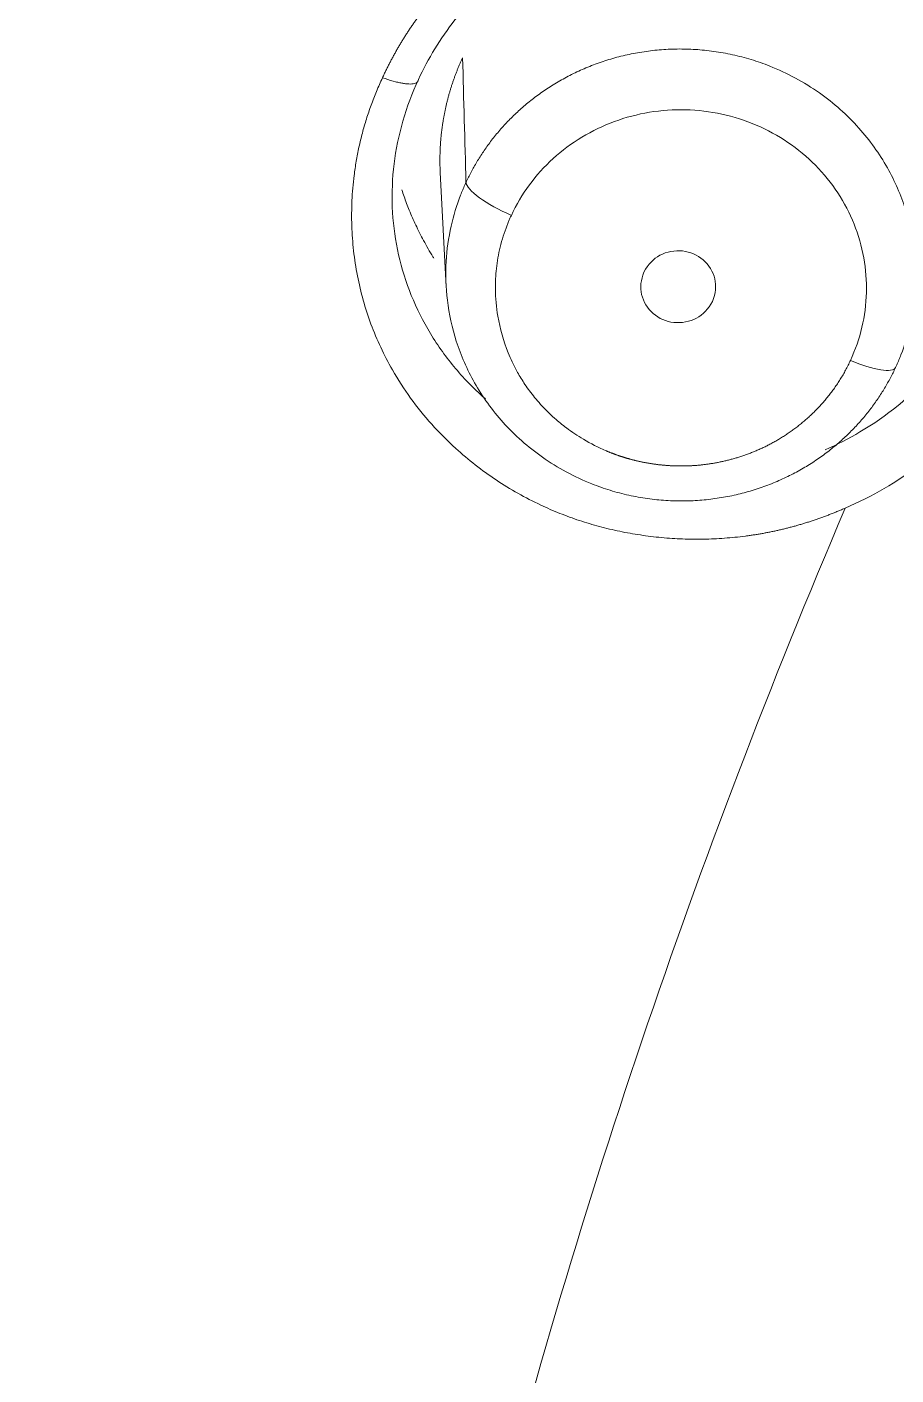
# Model space of a CAD drawing. Extents: x 19821 to 22981, y -91 to 2224.
# Drawn here: x 20695.73 to 20700.98, y 1225.26 to 1233.41 of the extents above; entities that cross this region are included whole.
import ezdxf

# ---------------------------------------------------------------- set-up
doc = ezdxf.new("R2010")
doc.units = 0
doc.header["$LTSCALE"] = 10
doc.header["$MEASUREMENT"] = 0
doc.layers.add('1', color=7, linetype='CONTINUOUS')

msp = doc.modelspace()

# ---------------------------------------------------------------- linework, layer by layer
at = {"layer": '1', "color": 7, "linetype": 'Continuous', "lineweight": 18}
msp.add_line((20698.22799545639, 1232.530837747306), (20698.26313262884, 1231.83898664115), dxfattribs=at)
for centre, major_axis, ratio, start_param, end_param in [((20744.93100807942, 1212.861490430494), (62.57703589943, 0), 0.9612616959385202, 0, 3.141593206878729), ((20744.93100807943, 1212.246531548563), (-60.5, 0), 0.9612616959383173, 4.724169612251052, 7.00419662665931), ((20744.93100807943, 1212.384350226471), (60, 0), 0.9612616959383171, 1.582576958661259, 4.712388980393005), ((20744.93100807943, 1212.38435022647), (-59.925, 0), 0.9612616959389093, 4.712388980389392, 7.853981633982278), ((20698.65780755958, 1232.353806701235), (-0.2720511223172434, 0.1264328799768918), 0.2516911950785576, 0.1247847068659615, 1.686668205719775), ((20700.70710903674, 1231.4767282213), (0.2720518944942044, -0.1264311880425938), 0.2516416530744522, 4.8293765508757, 6.286641089470141)]:
    msp.add_ellipse(centre, major_axis=major_axis, ratio=ratio, start_param=start_param, end_param=end_param, dxfattribs=at)
at = {"layer": '1', "color": 7, "linetype": 'Continuous', "lineweight": 13}
for centre, major_axis, ratio, start_param, end_param in [((20744.93100807943, 1212.541177986808), (61.96284250743, 0), 0.9612616959383171, 1.570796326802691, 3.141592647531509), ((20744.93100807943, 1212.246531548563), (59.42499999999999, 0), 0.9612616959383172, 1.570796326802691, 4.701939975494236), ((20744.93100807943, 1212.246531548563), (57.94795379563, 0), 0.9612616959383172, 1.579186643142856, 4.712388980392483), ((20744.93100807943, 1212.291039360163), (57.40309474942, 0), 0.9612616959383172, 1.579486275239783, 4.712388980392482), ((20744.93100807943, 1213.073443616014), (-47.825, 0), 0.9612616959383175, 5.894370573422886, 6.043681145326874)]:
    msp.add_ellipse(centre, major_axis=major_axis, ratio=ratio, start_param=start_param, end_param=end_param, dxfattribs=at)
at = {"layer": '1', "color": 7, "linetype": 'Continuous', "lineweight": 18}
for points, knots in [([(20682.03188459967, 1218.028408042423), (20682.0319240288, 1219.263179307572), (20682.07134584237, 1220.482656676591), (20682.22303321739, 1222.886397508442), (20682.33529288177, 1224.070731137838), (20682.62661943629, 1226.400766504216), (20682.80568740777, 1227.546453768173), (20683.22457949674, 1229.796158502802), (20683.46440721433, 1230.900179141207), (20683.99880660579, 1233.064124083599), (20684.2933811072, 1234.124048742788), (20684.93135193244, 1236.197916469751), (20685.27474796447, 1237.211860842949), (20686.00456604845, 1239.192386171128), (20686.39098516573, 1240.158969461545), (20687.20123063581, 1242.043889381438), (20687.62505324238, 1242.962233761729), (20688.50469335566, 1244.750340326461), (20688.96050566919, 1245.620103371965), (20689.898905779, 1247.3110301575), (20690.38149079482, 1248.132196556392), (20691.36846070501, 1249.726264826994), (20691.87284544986, 1250.499167932349), (20692.89868910233, 1251.997342632421), (20693.42015108784, 1252.722613802301), (20694.47568728922, 1254.126422589249), (20695.00976580965, 1254.804958691369), (20696.08634557818, 1256.116424898036), (20696.62884987619, 1256.749354507706), (20697.7183640497, 1257.970928607381), (20698.26537233285, 1258.559574067441), (20699.08652937575, 1259.410442260114), (20699.49727175536, 1259.827854163514), (20699.97619366156, 1260.301058874929), (20700.21551740628, 1260.534251033559), (20700.33513656939, 1260.649998804121), (20700.39493443175, 1260.707661145108), (20700.42483030346, 1260.736439496312), (20700.43977745827, 1260.75081547545), (20700.44725083839, 1260.758000166948), (20700.45098747888, 1260.761591688311), (20700.4528557867, 1260.763387242913), (20700.4537899375, 1260.764284968697), (20700.45425701212, 1260.764733818709), (20700.45445718679, 1260.764926180241), (20700.45459063654, 1260.765054420648), (20700.45463417054, 1260.765096255174), (20701.92790264037, 1262.180841552097), (20703.47212799616, 1263.523880782744), (20706.68628057617, 1266.053132936569), (20708.35618801137, 1267.23933036376), (20711.80420306485, 1269.444761103732), (20713.58230250544, 1270.463989532082), (20717.22841661029, 1272.326982462369), (20719.09640614094, 1273.170731617189), (20722.90346895692, 1274.675980867764), (20724.84257519055, 1275.337490626224), (20728.77273021462, 1276.473879831797), (20730.76376163694, 1276.948745411129), (20734.77824841011, 1277.709091325952), (20736.8016982929, 1277.994563302012), (20740.86150861721, 1278.375075176216), (20742.89786382754, 1278.470105881076), (20744.93100898635, 1278.470237001844)], [0, 0, 0, 0, 0.03125000000024419, 0.03125000000024419, 0.06250000000048839, 0.06250000000048839, 0.09375000000073258, 0.09375000000073258, 0.1250000000009767, 0.1250000000009767, 0.1562500000012209, 0.1562500000012209, 0.1875000000014651, 0.1875000000014651, 0.2187500000017093, 0.2187500000017093, 0.2500000000019535, 0.2500000000019535, 0.2812500000021977, 0.2812500000021977, 0.3125000000024419, 0.3125000000024419, 0.3437500000026861, 0.3437500000026861, 0.3750000000029302, 0.3750000000029302, 0.4062500000031744, 0.4062500000031744, 0.4375000000034186, 0.4375000000034186, 0.4687500000036628, 0.4687500000036628, 0.4843750000037849, 0.4921875000038459, 0.4960937500038763, 0.4980468750038917, 0.4990234375038993, 0.4995117187539029, 0.4997558593789049, 0.4998779296914058, 0.499938964847656, 0.4999694824257812, 0.4999847412148437, 0.4999923706093749, 0.4999961853066406, 0.4999961853066406, 0.5000000000039063, 0.5000000000039063, 0.562500000003418, 0.562500000003418, 0.6250000000029298, 0.6250000000029298, 0.6875000000024415, 0.6875000000024415, 0.7500000000019531, 0.7500000000019531, 0.8125000000014648, 0.8125000000014648, 0.8750000000009766, 0.8750000000009766, 0.9375000000004883, 0.9375000000004883, 1, 1, 1, 1]), ([(20697.87903949201, 1233.103455949683), (20697.88244288206, 1233.110744474714), (20697.88923472714, 1233.125289540666), (20697.89969913246, 1233.14694753252), (20697.91033729832, 1233.168426230788), (20697.92117019343, 1233.18971758491), (20697.93219187567, 1233.210823407552), (20697.94340357239, 1233.231742884051), (20697.95480460672, 1233.252475897948), (20697.96639481367, 1233.273022145459), (20697.97817389671, 1233.293381371295), (20697.99014159914, 1233.313553305843), (20698.00229765841, 1233.333537681894), (20698.01464181832, 1233.353334230181), (20698.02717382572, 1233.37294268056), (20698.03989343142, 1233.392362761693), (20698.05280038992, 1233.411594201127), (20698.06589445947, 1233.430636725265), (20698.07917540203, 1233.449490059394), (20698.09264298336, 1233.468153927593), (20698.10629697267, 1233.486628053055), (20698.1201371438, 1233.504912156898), (20698.13416327084, 1233.523005962576), (20698.14837514439, 1233.540909179489), (20698.16277251095, 1233.558621563947), (20698.17735529839, 1233.576142692365), (20698.19212277695, 1233.593472805216), (20698.21974457341, 1233.625126804259), (20698.26160622128, 1233.670680965824), (20698.31959515815, 1233.729171573139), (20698.38098351474, 1233.786717339104), (20698.46745808466, 1233.86223531681), (20698.58131626586, 1233.951969370568), (20698.70867594695, 1234.039095076595), (20698.82301057344, 1234.107948938196), (20698.92211583782, 1234.161118145423), (20699.02282960388, 1234.208828596175), (20699.12514912795, 1234.251050381992), (20699.229052972, 1234.287796936197), (20699.33959852427, 1234.320485247483), (20699.45669710977, 1234.348369561311), (20699.58020853496, 1234.370602310902), (20699.70473138165, 1234.385823701735), (20699.83025252104, 1234.394050520274), (20699.96634730649, 1234.395415162183), (20700.11170932437, 1234.387873690217), (20700.26468468099, 1234.368830426273), (20700.41434577362, 1234.338969186096), (20700.56179960033, 1234.298081318779), (20700.70619484186, 1234.246154682217), (20700.84650694209, 1234.182948252869), (20700.98092452747, 1234.109284612099), (20701.11050027442, 1234.024513492561), (20701.23418754741, 1233.929529823797), (20701.35063974874, 1233.82487477399), (20701.45772060943, 1233.712226259554), (20701.53239116613, 1233.620241709754), (20701.58069782892, 1233.554172587068), (20701.60660423369, 1233.516883014814), (20701.63158153223, 1233.479033321662), (20701.65562886404, 1233.440622858371), (20701.67874853786, 1233.401654143029), (20701.70094205009, 1233.362128708085), (20701.7222111978, 1233.322048227443), (20701.7425576022, 1233.281414157915), (20701.76198350088, 1233.240228046946), (20701.78048904303, 1233.198490657498), (20701.79808235501, 1233.156205174083), (20701.8147417951, 1233.113365195292), (20701.83055765416, 1233.06999980881), (20701.84029409173, 1233.040744479615), (20701.84517401284, 1233.026081652703)], [0, 0, 0, 0, 0.004833690561528993, 0.00964616952186996, 0.01443791882625934, 0.01920942732359131, 0.02396119072898883, 0.02869371157843516, 0.03340749917529669, 0.03810306952825442, 0.04278094528090105, 0.04744165563234244, 0.05208573624898346, 0.05671372916719179, 0.06132618268679062, 0.06592365125522058, 0.07050669534232816, 0.07507588130582049, 0.07963178124725939, 0.084174972858615, 0.08870603925957518, 0.09322556882551924, 0.09773415500633388, 0.1022323961363648, 0.1067208952353468, 0.111200259800998, 0.1156711015930621, 0.120134036409525, 0.1359322581370583, 0.1520278128993102, 0.1684430247273818, 0.1851989067232986, 0.2191550878856612, 0.2529924726155196, 0.2750349370336809, 0.2968171053657024, 0.3183961157743119, 0.3398307566397731, 0.3611810054209477, 0.3825075189521436, 0.4069392041630132, 0.4313163997101049, 0.4557193309248329, 0.4802276050645594, 0.5049194007340813, 0.5354889910721605, 0.5656665203457923, 0.5956103525665338, 0.6254799448490607, 0.6561085247940432, 0.6865043582260718, 0.7168452998759177, 0.7473068138574755, 0.7788219464089334, 0.8099760151849668, 0.8409474236993849, 0.8719152588243405, 0.8810219772244896, 0.8901155728831057, 0.8992009836338751, 0.9082831495330186, 0.9173670053738342, 0.9264574732147699, 0.9355594549815313, 0.9446778252027338, 0.9538174239360855, 0.9629830499386858, 0.9721794541308626, 0.9814113333978807, 0.9906833247680654, 1, 1, 1, 1]), ([(20698.09571322152, 1233.092276664216), (20698.15451855852, 1233.219222436101), (20698.32234568286, 1233.492756048002), (20698.70328213664, 1233.859291823574), (20699.22884890063, 1234.132695914608), (20699.82769426968, 1234.240877776679), (20700.42197892896, 1234.161364877349), (20700.94651689131, 1233.904799116508), (20701.34163704537, 1233.512270098267), (20701.50655424102, 1233.190887210278), (20701.56106044852, 1233.0289912587)], [0, 0, 0, 0, 0.09717474376450291, 0.2189615448839617, 0.3523083406068332, 0.4877453410420544, 0.6214534398818023, 0.7526779026197724, 0.8815087623807494, 1, 1, 1, 1]), ([(20700.97942731618, 1231.350866967981), (20700.98177274484, 1231.355993262572), (20700.98644882218, 1231.366213547858), (20700.99319285919, 1231.381599351669), (20700.99971384906, 1231.396959591408), (20701.00599699712, 1231.412298473788), (20701.03391131221, 1231.482912449672), (20701.07554725067, 1231.618919872556), (20701.10602684726, 1231.831345374397), (20701.09962496424, 1232.065763572905), (20701.04599639502, 1232.315040073555), (20700.93582440579, 1232.568432786172), (20700.76209824973, 1232.811319547968), (20700.52209715909, 1233.025349930897), (20700.30776129662, 1233.141202916593), (20700.16358251406, 1233.194970336992), (20700.10745947119, 1233.213345636016), (20700.05112413627, 1233.229314027901), (20699.99468611614, 1233.242914363701), (20699.93825752003, 1233.254185310257), (20699.88194407255, 1233.263171037255), (20699.82584732681, 1233.26991928807), (20699.77006397225, 1233.274481469228), (20699.71468593667, 1233.276912213907), (20699.65980030384, 1233.277269092936), (20699.6054893037, 1233.275612296459), (20699.551830306, 1233.272004333899), (20699.49889583422, 1233.266509740502), (20699.44675359407, 1233.259194794264), (20699.39546651655, 1233.250127242893), (20699.34509281438, 1233.239376041406), (20699.29568605069, 1233.227011100666), (20699.24729521899, 1233.21310304711), (20699.19996483343, 1233.197722993888), (20699.15373502834, 1233.180942323536), (20699.10864166604, 1233.162832482273), (20699.06471645219, 1233.143464785944), (20699.02198705757, 1233.122910237589), (20698.98047724553, 1233.101239356571), (20698.94020700438, 1233.078522019149), (20698.90119268375, 1233.054827310353), (20698.86344713436, 1233.030223386967), (20698.82697985036, 1233.004777351413), (20698.79179711363, 1232.978555136291), (20698.75790213947, 1232.951621399297), (20698.72529522292, 1232.924039428237), (20698.69397388538, 1232.89587105582), (20698.66393302076, 1232.867176583913), (20698.63516504103, 1232.838014716868), (20698.60766002009, 1232.808442503765), (20698.58140583732, 1232.778515288475), (20698.55638831426, 1232.748286669876), (20698.53259136678, 1232.717808461951), (20698.50999708916, 1232.6871306896), (20698.48858607457, 1232.656301487423), (20698.46833685747, 1232.625367384854), (20698.44922854931, 1232.594372209779), (20698.43123179497, 1232.563361066273), (20698.41434235641, 1232.532365811868), (20698.39845908566, 1232.5014580882), (20698.38863112211, 1232.480698129277), (20698.38375465507, 1232.470397393524)], [0, 0, 0, 0, 0.003921000255995718, 0.007817291906644907, 0.01168887565791558, 0.01553575220408115, 0.01935792222764175, 0.06457346036451928, 0.1143709368397017, 0.1687502463629238, 0.2277112765770785, 0.2912537530966481, 0.3593770446829104, 0.432079929904827, 0.509360326108965, 0.5227661490378848, 0.5360504314874464, 0.5492131469213943, 0.562254270202444, 0.5751737775430202, 0.5879716464568616, 0.6006478557114854, 0.6132023852815472, 0.6256352163030429, 0.637946331028414, 0.6501357127825297, 0.6622033459195321, 0.6741492157805996, 0.6859733086525709, 0.6976756117274885, 0.709256113063012, 0.7207148015437461, 0.7320516668434733, 0.7432666993882674, 0.7543598903205453, 0.7653312314640015, 0.7761807152894821, 0.7869083348817559, 0.7975140839072099, 0.8079979565824794, 0.8183599476439886, 0.8286000523184419, 0.8387182662942299, 0.8487145856938056, 0.8585890070469675, 0.8683415272651259, 0.8779721436165022, 0.8874808537023124, 0.8968676554338922, 0.9061325470108168, 0.9152755268999991, 0.9242965938157663, 0.933195746700958, 0.9419729847090095, 0.9506283071870714, 0.9591617136601535, 0.9675732038163223, 0.9758627774929358, 0.9840304346639794, 0.9920761754284733, 1, 1, 1, 1]), ([(20698.22787709676, 1232.533203300995), (20698.22758391061, 1232.539159324898), (20698.22702947439, 1232.552021880553), (20698.22643841083, 1232.571790234003), (20698.22611249911, 1232.59249649645), (20698.22607937753, 1232.613181287596), (20698.22633806168, 1232.633840799497), (20698.22688751527, 1232.654471250978), (20698.22772665084, 1232.675068888235), (20698.22885433029, 1232.695629985424), (20698.23026936558, 1232.716150845236), (20698.23197051927, 1232.736627799467), (20698.23395650524, 1232.757057209571), (20698.23622598923, 1232.777435467197), (20698.23877758957, 1232.797758994727), (20698.24160987779, 1232.818024245787), (20698.24472137924, 1232.83822770576), (20698.24811057381, 1232.858365892274), (20698.25177589653, 1232.878435355689), (20698.25571573827, 1232.898432679567), (20698.2599284464, 1232.918354481129), (20698.26441232545, 1232.938197411705), (20698.26916563782, 1232.957958157166), (20698.27418660438, 1232.977633438351), (20698.27947340527, 1232.997220011471), (20698.28502418044, 1233.016714668538), (20698.29083703061, 1233.03611423764), (20698.29691001702, 1233.055415583741), (20698.30324116573, 1233.074615607472), (20698.30982845468, 1233.09371125134), (20698.3166698653, 1233.112699478264), (20698.32376319357, 1233.131577353127), (20698.33110675709, 1233.150341740509), (20698.33869676421, 1233.168990432305), (20698.34653711892, 1233.187517948102), (20698.354602895, 1233.205931182692), (20698.36018846605, 1233.218111492267), (20698.36297964013, 1233.22419813305)], [0, 0, 0, 0, 0.02520814810275144, 0.05442421724530905, 0.08360691414115953, 0.1127562668447473, 0.1418723033979495, 0.1709550518302416, 0.2000045401587714, 0.2290207963885375, 0.2580038485124798, 0.2869537245116227, 0.3158704523552211, 0.3447540600008474, 0.3736045753945666, 0.402422026471025, 0.4312064411536101, 0.4599578473545784, 0.4886762729751816, 0.5173617459057891, 0.5460142940260412, 0.5746339452049744, 0.6032207273011441, 0.6317746681627793, 0.660295795627914, 0.6887841375244999, 0.7172397216705851, 0.7456625758744081, 0.7740527279345631, 0.8024102056401253, 0.8307350367708124, 0.859027249097084, 0.8872868703803206, 0.9155139283729409, 0.9437084508185561, 0.9718704654521033, 1, 1, 1, 1]), ([(20697.72760995032, 1231.906264526718), (20697.72760665499, 1231.90628154918), (20697.71795993199, 1231.956116667584), (20697.70265922165, 1232.056235156811), (20697.69157893694, 1232.207847697664), (20697.69257282265, 1232.360056977942), (20697.70242994185, 1232.476024161046), (20697.71318716349, 1232.555414694291), (20697.72002496128, 1232.598376332451), (20697.72784796813, 1232.641211851781), (20697.73665915347, 1232.683920044568), (20697.74645675888, 1232.726499025067), (20697.75724032097, 1232.768946993322), (20697.76900901537, 1232.81126204666), (20697.78176226383, 1232.853442170404), (20697.79549896207, 1232.895485464167), (20697.81021996987, 1232.937389243515), (20697.82591889304, 1232.979153418571), (20697.84261660433, 1233.020767827553), (20697.86023179033, 1233.062259740053), (20697.87276202473, 1233.089705845482), (20697.87903949201, 1233.103455949683)], [0, 0, 0, 0, 4.313127099364556e-05, 0.126271145784094, 0.2515268049506976, 0.3764401558180234, 0.5016433617965541, 0.5371112824949839, 0.5725366494108342, 0.607935121248393, 0.6433223765977302, 0.6787140929981824, 0.7141259259740754, 0.7495734881807843, 0.7850723287988417, 0.8206379133099193, 0.8562856037823026, 0.8920306397863349, 0.9278881200514593, 0.9638729849646904, 1, 1, 1, 1]), ([(20697.96946539554, 1232.064616145387), (20697.95222735984, 1232.148958085262), (20697.94180266356, 1232.234853264869), (20697.93493093238, 1232.407942341942), (20697.93852462099, 1232.495145637438), (20697.95979280577, 1232.668985982352), (20697.97742825897, 1232.755614021668), (20698.02641446641, 1232.926330725537), (20698.05782565134, 1233.010429873229), (20698.09577346346, 1233.092251014374)], [0, 0, 0, 0, 0.25, 0.25, 0.5, 0.5, 0.75, 0.75, 1, 1, 1, 1]), ([(20698.38375145526, 1232.47039893114), (20698.38143718594, 1232.465341306558), (20698.37680539813, 1232.455218956645), (20698.37009673048, 1232.439922502369), (20698.36355903162, 1232.424532453819), (20698.35721145173, 1232.409042906814), (20698.32897886098, 1232.337619973275), (20698.28708573386, 1232.200286345772), (20698.25690713149, 1231.986252376356), (20698.26412611953, 1231.750917910462), (20698.31876410442, 1231.501534516914), (20698.42973700077, 1231.248845973446), (20698.60362395366, 1231.007314050751), (20698.84276441848, 1230.7949281054), (20699.05584435312, 1230.679914074081), (20699.19912620875, 1230.626433236308), (20699.25507215081, 1230.608089122457), (20699.31123397029, 1230.592136009027), (20699.36750325583, 1230.578535872816), (20699.42376914835, 1230.56725100859), (20699.47992702164, 1230.55823825114), (20699.53587632259, 1230.551450916967), (20699.59152124925, 1230.546838700092), (20699.64677065317, 1230.544348101532), (20699.70153812216, 1230.543922709649), (20699.75574199218, 1230.545503510776), (20699.80930535594, 1230.549029181774), (20699.86215605171, 1230.554436376496), (20699.91422663807, 1230.561660002272), (20699.96545435429, 1230.570633486814), (20700.01578106772, 1230.581289034925), (20700.06515320921, 1230.593557874728), (20700.11352169741, 1230.607370493141), (20700.16084185301, 1230.622656860398), (20700.20707330382, 1230.639346643466), (20700.25217988168, 1230.657369408279), (20700.29612951197, 1230.676654810748), (20700.33889409668, 1230.697132776546), (20700.38044939177, 1230.718733669749), (20700.42077487974, 1230.7413884504), (20700.45985363803, 1230.765028821155), (20700.49767220404, 1230.789587363156), (20700.53422043751, 1230.814997661354), (20700.56949138071, 1230.841194419483), (20700.60348111733, 1230.868113564962), (20700.63618863043, 1230.895692343972), (20700.66761566005, 1230.923869407027), (20700.69776656105, 1230.952584885315), (20700.72664816148, 1230.981780458204), (20700.75426962238, 1231.011399412016), (20700.78064229776, 1231.041386691201), (20700.80577960125, 1231.071688939481), (20700.82969685696, 1231.102254541345), (20700.85241121885, 1231.133033627729), (20700.87394135125, 1231.163978179709), (20700.89430799542, 1231.195041742599), (20700.91353131191, 1231.226180534609), (20700.93164001991, 1231.257349431399), (20700.94863745534, 1231.288516644102), (20700.96462498414, 1231.319610101563), (20700.97451581571, 1231.340500784288), (20700.97942446251, 1231.350868464917)], [0, 0, 0, 0, 0.003868485646093819, 0.007742402525693626, 0.01162175065695239, 0.01550653005717532, 0.01939674074267369, 0.06511028687706773, 0.1152656648062148, 0.1698602438560564, 0.2288908567388077, 0.2923536478020643, 0.3602438836709997, 0.4325557277056633, 0.5092819792929288, 0.5226462600584902, 0.5358905607605988, 0.5490148843156976, 0.5620192345913863, 0.5749036163572284, 0.5876680352364426, 0.6003124976585037, 0.6128370108126167, 0.6252415826020965, 0.6375262215996437, 0.6496909370035155, 0.6617357385945913, 0.673660636694349, 0.6854656421237303, 0.6971507661629204, 0.7087160205120124, 0.7201614172526083, 0.7314869688102884, 0.7426926879180191, 0.7537785875804622, 0.7647446810391794, 0.7755909817387707, 0.7863175032939228, 0.7969242594573613, 0.8074112640887399, 0.8177785311244353, 0.8280260745482745, 0.8381539083631924, 0.8481620465638116, 0.8580505031099528, 0.8678192919010957, 0.8774684267517724, 0.8869979213678946, 0.8964077893240633, 0.9056980440418045, 0.9148686987687795, 0.9239197665589638, 0.9328512602538034, 0.9416631924643551, 0.9503555755544157, 0.9589284216246644, 0.9673817424978091, 0.9757155497047765, 0.9839298544719133, 0.9920246677092845, 1, 1, 1, 1]), ([(20697.99629278173, 1232.424631420444), (20698.00054053206, 1232.411562890318), (20698.00970605698, 1232.384403375704), (20698.02462290074, 1232.343387947982), (20698.04730191989, 1232.28545211048), (20698.08022958722, 1232.210005540007), (20698.1274461022, 1232.116119193885), (20698.16571752966, 1232.049956243664), (20698.18760238558, 1232.014851698857), (20698.18951613356, 1232.011801491383)], [0, 0, 0, 0, 0.09048719705925828, 0.1886995904306007, 0.2871650865922204, 0.499633475057163, 0.7293902805464423, 0.9764469792838826, 1, 1, 1, 1])]:
    msp.add_open_spline(points, degree=3, knots=knots, dxfattribs=at)
at = {"layer": '1', "color": 7, "linetype": 'Continuous', "lineweight": 13}
msp.add_open_spline([(20698.36297964013, 1233.224198133052), (20698.36985221034, 1232.972953559133), (20698.37672478044, 1232.721708984963), (20698.38359735041, 1232.470464410544)], degree=3, dxfattribs=at)
for points, knots in [([(20697.87903772784, 1233.103459186104), (20697.88422092035, 1233.101574759092), (20697.91248942205, 1233.091558264116), (20697.94877158398, 1233.080700687761), (20697.98432834887, 1233.072487182165), (20698.00723371153, 1233.068385198935), (20698.02804070157, 1233.065871778182), (20698.05424569574, 1233.064738344658), (20698.08121147088, 1233.068453673752), (20698.09444010837, 1233.079878513001), (20698.09578976716, 1233.089563020637), (20698.09571229767, 1233.092274669897)], [0, 0, 0, 0, 0.03962995643900263, 0.2190947708518352, 0.3088271780582512, 0.3985595852646675, 0.4882919924710838, 0.5780243996775, 0.7574892140903323, 0.9369540285031648, 1, 1, 1, 1]), ([(20698.65765147225, 1232.271175698203), (20698.68757480107, 1232.335562904912), (20698.72408912745, 1232.397117844221), (20698.80890234541, 1232.512207443447), (20698.85719914649, 1232.565739266624), (20698.96372478058, 1232.662728265883), (20699.02195098792, 1232.706183051372), (20699.14610182687, 1232.781350154991), (20699.21202339837, 1232.813060620399), (20699.34903598331, 1232.863521802314), (20699.42012361964, 1232.882271275054), (20699.56474101004, 1232.906090433679), (20699.63826719955, 1232.911159532475), (20699.78494067308, 1232.90742277532), (20699.85808434185, 1232.898617011484), (20700.00118628939, 1232.867467719341), (20700.07114104096, 1232.845124958817), (20700.2051808883, 1232.787758284185), (20700.26926268025, 1232.752735784069), (20700.38909755193, 1232.671352794911), (20700.44484767796, 1232.624994311819), (20700.54587972042, 1232.522717540092), (20700.59115914661, 1232.466801772398), (20700.66951193978, 1232.347555407613), (20700.70258337552, 1232.28422774973), (20700.75525066415, 1232.152587074334), (20700.7748452189, 1232.084277301524), (20700.79980625719, 1231.945293145008), (20700.80517212549, 1231.874622187006), (20700.80146920927, 1231.733627134143), (20700.79240051604, 1231.663306514547), (20700.76017572802, 1231.525710303216), (20700.73702042752, 1231.45843810297), (20700.70726530649, 1231.393979082392)], [0, 0, 0, 0, 0.0625, 0.0625, 0.125, 0.125, 0.1875, 0.1875, 0.25, 0.25, 0.3125, 0.3125, 0.375, 0.375, 0.4375, 0.4375, 0.5, 0.5, 0.5625, 0.5625, 0.625, 0.625, 0.6875, 0.6875, 0.75, 0.75, 0.8125, 0.8125, 0.875, 0.875, 0.9375, 0.9375, 1, 1, 1, 1]), ([(20700.7072653057, 1231.393979438004), (20700.70492994168, 1231.389012683775), (20700.70026968165, 1231.379101438239), (20700.69299984058, 1231.364398802323), (20700.68555085237, 1231.349861442466), (20700.67790623771, 1231.335500304711), (20700.6700764082, 1231.32131467721), (20700.66206460481, 1231.307306817744), (20700.6538759602, 1231.293478062621), (20700.64551508443, 1231.279829864027), (20700.63698670496, 1231.266363515818), (20700.62829549393, 1231.253080228368), (20700.61944611179, 1231.239981110559), (20700.61044319343, 1231.227067176498), (20700.60129134965, 1231.214339345685), (20700.59199516468, 1231.201798444934), (20700.58255919477, 1231.189445209852), (20700.57298796661, 1231.177280286452), (20700.56328597581, 1231.165304232739), (20700.55345768548, 1231.153517520324), (20700.54350752485, 1231.141920536036), (20700.53343988792, 1231.130513583544), (20700.52325913217, 1231.11929688499), (20700.51296957737, 1231.10827058262), (20700.50257550437, 1231.09743474042), (20700.492081154, 1231.08678934576), (20700.48149072595, 1231.076334311034), (20700.47080837783, 1231.066069475299), (20700.46003822409, 1231.055994605919), (20700.44918433517, 1231.046109400206), (20700.4382507366, 1231.03641348705), (20700.42724140814, 1231.02690642856), (20700.41616028305, 1231.017587721685), (20700.40501124729, 1231.008456799842), (20700.39379813885, 1230.999513034531), (20700.3825247471, 1230.990755736944), (20700.37119481219, 1230.982184159564), (20700.35981202445, 1230.973797497765), (20700.3483800239, 1230.965594891384), (20700.33690239973, 1230.957575426304), (20700.32538268991, 1230.949738136011), (20700.31382438069, 1230.942082003144), (20700.30223090635, 1230.934605961037), (20700.29060564877, 1230.927308895239), (20700.2789519372, 1230.92018964503), (20700.26727304796, 1230.913247004921), (20700.25557220425, 1230.906479726132), (20700.24385257592, 1230.899886518064), (20700.23211727939, 1230.893466049753), (20700.22036937741, 1230.887216951309), (20700.2086118791, 1230.881137815331), (20700.19684773979, 1230.875227198319), (20700.18507986104, 1230.869483622057), (20700.17331109061, 1230.863905574987), (20700.16154422251, 1230.858491513557), (20700.14978199706, 1230.853239863558), (20700.13802710094, 1230.84814902144), (20700.12628216734, 1230.843217355611), (20700.11454977604, 1230.838443207713), (20700.10283245364, 1230.833824893883), (20700.09113267367, 1230.829360705994), (20700.07945285684, 1230.825048912875), (20700.06779537125, 1230.820887761515), (20700.05616253266, 1230.816875478239), (20700.04455660472, 1230.813010269877), (20700.03297979931, 1230.809290324902), (20700.0214342768, 1230.805713814549), (20700.00992214642, 1230.802278893922), (20699.99844546658, 1230.798983703075), (20699.98700624524, 1230.795826368068), (20699.9756064403, 1230.792805002012), (20699.96424795998, 1230.789917706088), (20699.95293266325, 1230.787162570547), (20699.94166236025, 1230.784537675693), (20699.93043881271, 1230.782041092836), (20699.91926373443, 1230.779670885237), (20699.90813879174, 1230.777425109024), (20699.89706560397, 1230.775301814092), (20699.88604574397, 1230.773299044981), (20699.87508073855, 1230.771414841736), (20699.86417206905, 1230.769647240745), (20699.85332117186, 1230.767994275557), (20699.8425294389, 1230.766453977682), (20699.83179821821, 1230.765024377372), (20699.82112881449, 1230.763703504381), (20699.81052248962, 1230.762489388703), (20699.79998046328, 1230.761380061298), (20699.78950391347, 1230.760373554791), (20699.77909397713, 1230.75946790416), (20699.76875175066, 1230.758661147398), (20699.75847829058, 1230.757951326162), (20699.74827461407, 1230.757336486397), (20699.7381416996, 1230.756814678956), (20699.7280804875, 1230.75638396018), (20699.71809188059, 1230.756042392484), (20699.70817674476, 1230.755788044907), (20699.69833590961, 1230.755618993655), (20699.68857016906, 1230.755533322623), (20699.67888028192, 1230.755529123903), (20699.66926697257, 1230.755604498269), (20699.65973093154, 1230.755757555656), (20699.65027281613, 1230.755986415611), (20699.64089325103, 1230.756289207739), (20699.63159282896, 1230.756664072122), (20699.62237211124, 1230.757109159737), (20699.61323162847, 1230.757622632844), (20699.60417188112, 1230.758202665367), (20699.59519334013, 1230.758847443261), (20699.58629644754, 1230.759555164862), (20699.57748161713, 1230.76032404122), (20699.56874923498, 1230.761152296423), (20699.56009966013, 1230.762038167911), (20699.55153322515, 1230.762979906761), (20699.54305023679, 1230.763975777977), (20699.53465097652, 1230.765024060755), (20699.5263357012, 1230.766123048742), (20699.51810464364, 1230.767271050277), (20699.50995801318, 1230.768466388625), (20699.5018959963, 1230.769707402196), (20699.49391875722, 1230.770992444754), (20699.48602643847, 1230.772319885612), (20699.47821916144, 1230.773688109818), (20699.470497027, 1230.775095518334), (20699.46286011606, 1230.776540528194), (20699.45530849009, 1230.778021572661), (20699.44784219176, 1230.779537101371), (20699.44046124541, 1230.781085580466), (20699.43316565768, 1230.782665492718), (20699.42595541801, 1230.784275337645), (20699.41883049917, 1230.785913631616), (20699.41179085784, 1230.787578907947), (20699.40483643511, 1230.789269716992), (20699.39796715701, 1230.790984626218), (20699.39118293503, 1230.792722220283), (20699.38448366663, 1230.794481101095), (20699.37786923577, 1230.796259887868), (20699.37133951339, 1230.798057217175), (20699.36489435788, 1230.799871742987), (20699.35853361565, 1230.801702136704), (20699.35225712153, 1230.803547087189), (20699.3460646993, 1230.805405300785), (20699.33995616214, 1230.807275501332), (20699.33393131311, 1230.809156430174), (20699.32798994561, 1230.811046846164), (20699.32213184381, 1230.812945525658), (20699.31635678311, 1230.814851262512), (20699.31066453062, 1230.816762868064), (20699.30505484553, 1230.818679171118), (20699.29952747958, 1230.820599017918), (20699.29408217747, 1230.822521272126), (20699.2887186773, 1230.824444814783), (20699.28343671092, 1230.826368544275), (20699.27823600441, 1230.828291376294), (20699.27311627843, 1230.830212243794), (20699.26807724861, 1230.832130096938), (20699.26311862594, 1230.834043903056), (20699.25824011721, 1230.835952646557), (20699.2534414251, 1230.837855329005), (20699.2487222497, 1230.839750968555), (20699.24408228437, 1230.841638601739), (20699.23952123286, 1230.84351727663), (20699.2350387482, 1230.845386077485), (20699.1846861568, 1230.866628362503), (20699.10031446352, 1230.909355449764), (20698.9977183255, 1230.978216250387), (20698.92577224145, 1231.037296114167), (20698.8609166705, 1231.098503952911), (20698.79977457825, 1231.165990364705), (20698.74122538999, 1231.244923151942), (20698.69660490143, 1231.317354135108), (20698.66352811864, 1231.381308012837), (20698.61507555896, 1231.491904146456), (20698.57376967503, 1231.639019519369), (20698.56023045665, 1231.791018472242), (20698.56178064656, 1231.887508739786), (20698.56677322059, 1231.950567485472), (20698.57595667056, 1232.014804149223), (20698.58961653631, 1232.079933716801), (20698.60798738197, 1232.14563151265), (20698.62603941365, 1232.196654815286), (20698.64056759232, 1232.232471808973), (20698.64918697127, 1232.252599509886), (20698.65493326852, 1232.265210057397), (20698.65765147138, 1232.271175294629)], [0, 0, 0, 0, 0.004831881471361378, 0.009642104570543868, 0.01443066922335465, 0.01919757535654216, 0.02394282289778215, 0.02866641177569001, 0.03336834191981034, 0.03804861326062575, 0.04270722572955132, 0.04734417925893507, 0.05195947378206176, 0.05655310923314695, 0.06112508554734396, 0.06567540266073767, 0.07020406051034757, 0.0747110590341287, 0.0791963981709686, 0.0836600778606898, 0.08810209804404624, 0.09252245866272903, 0.09692115965936449, 0.1012982009775086, 0.1056535825616558, 0.109987304357234, 0.1142993663105993, 0.1185897683690523, 0.1228585104808185, 0.127105592595061, 0.1313310146618819, 0.1355347766323072, 0.1397168784583042, 0.1438773200927749, 0.1480161014895503, 0.1521332226033993, 0.1562286833900267, 0.1603024838060657, 0.1643546238090892, 0.1683851033575975, 0.172393922411036, 0.1763810809297716, 0.1803465788751162, 0.1842904162093079, 0.1882125928955239, 0.1921131088978739, 0.1959919641813999, 0.1998491587120821, 0.2036846924568328, 0.2074985653834959, 0.2112907774608551, 0.2150613286586208, 0.2188102189474467, 0.2225374482989143, 0.2262430166855404, 0.2299269240807765, 0.2335891704590075, 0.2372297557955552, 0.2408486800666758, 0.2444459432495519, 0.2480215453223096, 0.2515754862640072, 0.2551077660546315, 0.2586183846751117, 0.2621073421073075, 0.265574638334009, 0.2690202733389471, 0.2724442471067861, 0.2758465596231172, 0.2792272108744747, 0.282586200848324, 0.2859235295330655, 0.2892391969180294, 0.2925332029934853, 0.2958055477506366, 0.299056231181621, 0.3022852532795048, 0.305492614038298, 0.3086783134529367, 0.3118423515193, 0.314984728234189, 0.3181054435953514, 0.3212044976014619, 0.3242818902521352, 0.3273376215479134, 0.3303716914902776, 0.3333841000816427, 0.3363748473253588, 0.3393439332257089, 0.3422913577879089, 0.3452171210181115, 0.3481212229234052, 0.3510036635118089, 0.3538644427922825, 0.3567035607747105, 0.359521017469921, 0.3623168128896704, 0.3650909470466582, 0.3678434199545058, 0.370574231627781, 0.3732833820819766, 0.3759708713335293, 0.378636699399805, 0.3812808662991009, 0.3839033720506557, 0.3865042166746384, 0.3890834001921603, 0.3916409226252534, 0.3941767839968955, 0.3966909843309959, 0.399183523652402, 0.4016544019868859, 0.404103619361169, 0.406531175802896, 0.4089370713406491, 0.4113213060039507, 0.4136838798232536, 0.4160247928299421, 0.4183440450563446, 0.4206416365357195, 0.4229175673022571, 0.4251718373910863, 0.4274044468382751, 0.4296153956808205, 0.4318046839566562, 0.4339723117046528, 0.4361182789646151, 0.4382425857772839, 0.4403452321843346, 0.4424262182283803, 0.444485543952966, 0.4465232094025753, 0.4485392146226292, 0.4505335596594789, 0.4525062445604163, 0.4544572693736657, 0.4563866341483903, 0.4582943389346904, 0.4601803837835982, 0.4620447687470855, 0.4638874938780594, 0.4657085592303641, 0.4675079648587774, 0.4692857108190234, 0.4710417971677502, 0.4727762239625498, 0.4744889912619535, 0.4761800991254262, 0.4778495476133707, 0.4794973367871253, 0.4811234667089755, 0.4827279374421339, 0.4843107490507587, 0.4858719015999429, 0.487411395155721, 0.4889292297850631, 0.4904254055558832, 0.4918999225370299, 0.4933527807982971, 0.4947839804104147, 0.4961935214450597, 0.4975814039748414, 0.4989476280733194, 0.5430542200778543, 0.5785334650805286, 0.6053806969845057, 0.6235915097900835, 0.6559557582114861, 0.6845660132974345, 0.709417158414191, 0.7305053701976414, 0.7478281300394224, 0.8157765406510284, 0.864408402279943, 0.8826104404677819, 0.90128688816275, 0.9204362822342265, 0.9400570305002577, 0.9601474120733866, 0.9807055776662461, 0.9877953885277913, 0.9942267849446917, 1, 1, 1, 1]), ([(20698.50173676805, 1231.160303737805), (20698.49484899106, 1231.166354894549), (20698.48801359591, 1231.172455189385), (20698.41570249554, 1231.238012047877), (20698.35511993352, 1231.301934233391), (20698.24512985604, 1231.437505821672), (20698.19575333034, 1231.509170614579), (20698.10922887486, 1231.658812815692), (20698.07206264407, 1231.736781135396), (20698.01078237945, 1231.897501451735), (20697.98670350102, 1231.98027396564), (20697.96946547047, 1232.064615778757)], [0, 0, 0, 0, 0.02522240343416137, 0.02522240343416137, 0.2689168908529566, 0.2689168908529566, 0.5126113782717517, 0.5126113782717517, 0.7563058656905468, 0.7563058656905468, 1, 1, 1, 1]), ([(20700.67571068002, 1230.50118548128), (20700.6681868637, 1230.497899661578), (20700.65315986863, 1230.491337035063), (20700.63050787398, 1230.481804232253), (20700.60781454866, 1230.472517382123), (20700.58506943595, 1230.46349766886), (20700.56227508876, 1230.454739510022), (20700.53943059526, 1230.446244469554), (20700.51653597647, 1230.438012205299), (20700.49359101221, 1230.430042885842), (20700.47059555461, 1230.422336545134), (20700.44754944445, 1230.414893254851), (20700.42445253346, 1230.407713078351), (20700.40130467847, 1230.400796082963), (20700.37810574296, 1230.394142336705), (20700.35485559667, 1230.38775190915), (20700.33155411572, 1230.381624871188), (20700.30820118265, 1230.375761295094), (20700.28479668639, 1230.370161254456), (20700.26134052233, 1230.364824824367), (20700.23783259229, 1230.359752080699), (20700.21427280462, 1230.354943102789), (20700.19066107404, 1230.350397963378), (20700.16699732223, 1230.346116766143), (20700.14328147578, 1230.342099505587), (20700.11951347403, 1230.338346590032), (20700.09569323969, 1230.334856888905), (20700.03796627283, 1230.32706596602), (20699.94595162662, 1230.317740772499), (20699.81931157676, 1230.311979190396), (20699.69220837671, 1230.313285160575), (20699.56466091502, 1230.321693814429), (20699.43771281598, 1230.337038123856), (20699.31225482591, 1230.359238087545), (20699.1892484768, 1230.388455100525), (20699.06857289803, 1230.424698762755), (20698.9502540091, 1230.468036095695), (20698.77801808536, 1230.543037852549), (20698.55981530805, 1230.665950692169), (20698.34306013117, 1230.835619159747), (20698.17413888088, 1231.005257116004), (20698.0457935245, 1231.164458405285), (20697.94470913776, 1231.321602514509), (20697.8665282739, 1231.472080247001), (20697.80758559234, 1231.612617792784), (20697.76054679905, 1231.757369582112), (20697.7372883154, 1231.856269556044), (20697.72760993084, 1231.906264627337)], [0, 0, 0, 0, 0.006423635896670685, 0.01282965198437107, 0.01921886877077177, 0.02559211374705121, 0.03195022116322787, 0.03829403179158687, 0.04462439267881799, 0.0509421568870399, 0.05724818322382867, 0.06354333596193865, 0.06982848454891988, 0.0761045033070057, 0.08237227112399827, 0.08863267113548623, 0.09488659039903673, 0.1011349195609262, 0.107378552516094, 0.113618386062023, 0.1198553195470622, 0.1260902545142139, 0.1323240943407899, 0.1385577438750335, 0.1447921090702338, 0.1510280966172742, 0.1572666135763223, 0.1635085670085552, 0.1963120714374634, 0.229109942929942, 0.2620210545328344, 0.295164246235382, 0.3286571484568119, 0.3617981234994223, 0.3948225457363712, 0.4278569990862719, 0.4610299105846102, 0.4944700834360429, 0.577142010611444, 0.6610345174011384, 0.7173311905942806, 0.7734479563991374, 0.8299412905864237, 0.8726104397099301, 0.915021776696042, 0.9574111677648095, 1, 1, 1, 1]), ([(20701.49064879727, 1231.757125918878), (20701.48945322481, 1231.754543745289), (20701.4146876447, 1231.59410141982), (20701.21182306411, 1231.289268323587), (20700.86490666146, 1231.006480596359), (20700.62621603561, 1230.885329548349), (20700.55361736524, 1230.853993185324)], [0, 0, 0, 0, 0.00650564570178083, 0.4046563193573869, 0.8241104874506286, 1, 1, 1, 1])]:
    msp.add_open_spline(points, degree=3, knots=knots, dxfattribs=at)
at = {"layer": '1', "color": 7, "linetype": 'Continuous', "lineweight": 18}
for points in [[(20699.87313819569, 1231.750966305436), (20699.89182730118, 1231.799778455553), (20699.90260287981, 1231.888131901745), (20699.82585847745, 1232.013198534067), (20699.69550592452, 1232.069754553836), (20699.5463030627, 1232.041847254525), (20699.48460322318, 1231.974619460652), (20699.45900085321, 1231.928209335821)], [(20699.45900085321, 1231.928209335821), (20699.44031174772, 1231.879397185704), (20699.42953616908, 1231.791043739512), (20699.50628057145, 1231.66597710718), (20699.63663312438, 1231.609421087421), (20699.7858359862, 1231.637328386732), (20699.84753582572, 1231.704556180605), (20699.87313819569, 1231.750966305436)], [(20701.76299065091, 1231.548572079299), (20701.69085214797, 1231.392769916232), (20701.51267711303, 1231.107835526036), (20701.13711377227, 1230.745138482166), (20700.8392283445, 1230.571598485443), (20700.67571068001, 1230.501186809975)]]:
    msp.add_open_spline(points, degree=3, dxfattribs=at)

doc.saveas('drawing.dxf')
